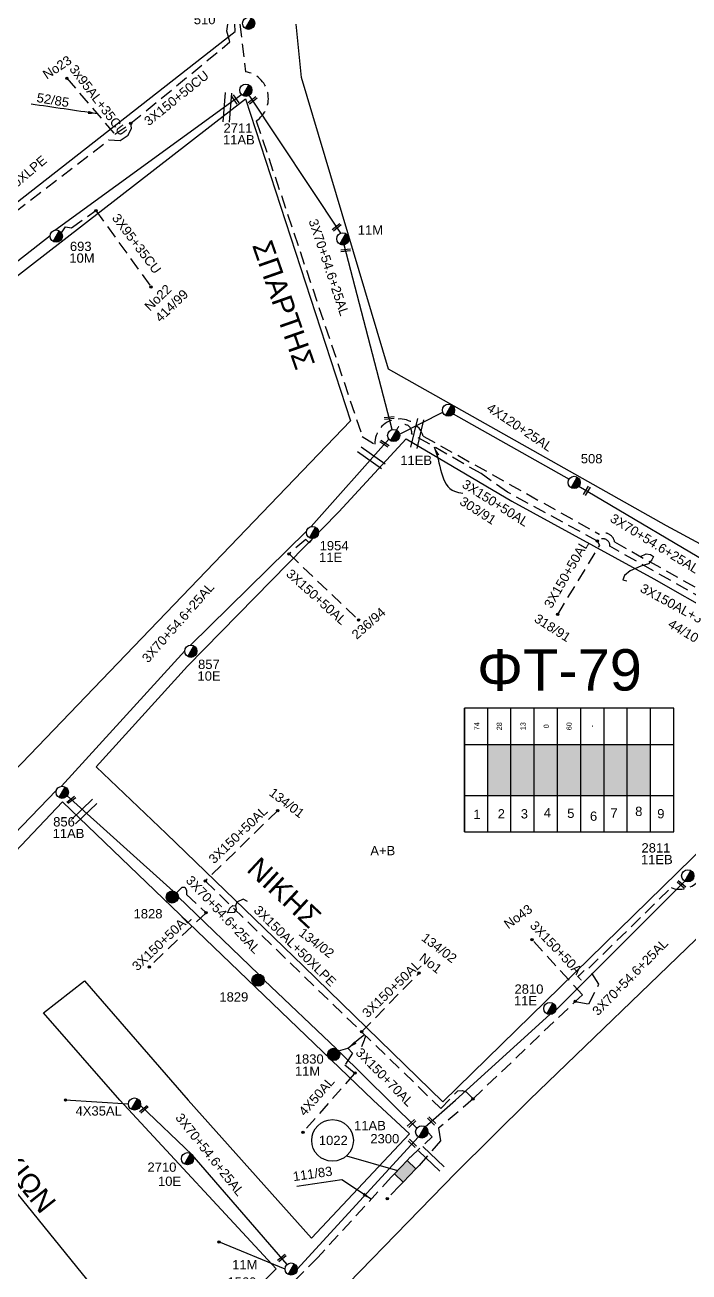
# Model space of a CAD drawing. Header units: millimetres. Extents: x 1266 to 3066, y 765 to 1784.
# Drawn here: x 1904.3 to 2032.8, y 1339.7 to 1581 of the extents above; entities that cross this region are included whole.
import ezdxf
from ezdxf.enums import TextEntityAlignment as Align

# ---------------------------------------------------------------- set-up
doc = ezdxf.new("R2010")
doc.units = ezdxf.units.MM
doc.linetypes.add('DASHED', pattern=[19.05, 12.7, -6.35])
for name, color, linetype in [('Link Box 4 Διευθύνσεων', 7, 'Continuous'), ('Άγνωστα', 7, 'Continuous'), ('Ασφαλειοκιβώτια Χ.Τ 9 αναχωρήσεων', 7, 'Continuous'), ('Γυμνά εναέρια ΧΤ (3Φ)   4x35AL', 7, 'Continuous'), ('Επιγραφές - Σχήματα', 7, 'Continuous'), ('Καλώδια ΧΤ   3x150+50AL', 7, 'DASHED'), ('Καλώδια ΧΤ   3x150+50CU', 7, 'DASHED'), ('Καλώδια ΧΤ   3x150+70AL', 7, 'DASHED'), ('Καλώδια ΧΤ   3x150AL+50XLPE', 7, 'DASHED'), ('Καλώδια ΧΤ   3x95+35 CU', 7, 'DASHED'), ('Καλώδια ΧΤ   4x50AL', 7, 'DASHED'), ('Μηχανική τομή', 7, 'Continuous'), ('Στύλος Ξύλινος', 7, 'Continuous'), ('Στύλος Ξύλινος @ 1', 7, 'Continuous'), ('Στύλος ΦΜ', 7, 'Continuous'), ('Στύλος ΦΜ @ 1', 7, 'Continuous'), ('Συνδέσεις', 7, 'Continuous'), ('Συνεστραμμένα ΧΤ   3x70+54.6+25 AL', 7, 'SYN_LINE'), ('Συνεστραμμένα ΧΤ   4x120+25 AL', 7, 'SYN_LINE'), ('Τομή', 7, 'Continuous'), ('Υπόβαθρο ΔΕΗ', 7, 'Continuous')]:
    doc.layers.add(name, color=color, linetype=linetype)
doc.styles.get("Standard").update_dxf_attribs({"font": 'arial.ttf'})
doc.linetypes.add('SYN_LINE', pattern='A,0.5,-0.0001,["/\\/\\/\\/",Standard,S=0.1,R=0,X=0,Y=-0.05],-0.25', length=0.7501)
doc.dimstyles.new('ISO-25', dxfattribs={"dimtxt": 2.5, "dimasz": 2.5, "dimexe": 1.25, "dimexo": 0.625, "dimtad": 1, "dimtxsty": 'Standard', "dimcen": 2.5, "dimadec": 0, "dimazin": 0, "dimtfac": 1, "dimtmove": 0, "dimatfit": 3, "dimfxl": 1, "dimarcsym": 0})

# ---------------------------------------------------------------- blocks, each defined once
blk = doc.blocks.new('ΥΠΑΡΧΩΝ ΤΣΙΜΕΝΤΕΝΙΟΣ ΣΤΥΛΟΣ')
at = {"layer": 'Στύλος ΦΜ'}
blk.add_hatch(color=7, dxfattribs=at).paths.add_polyline_path([(-1.29, -2.28, 0.574793), (2.62, 0, 0.268822), (1.3, 2.27)])
at = {"layer": 'Στύλος ΦΜ', "color": 7}
blk.add_line((-1.29, -2.28), (1.3, 2.27), dxfattribs=at)
blk.add_circle((0, 0), 2.62, dxfattribs=at)
at = {"layer": 'Στύλος ΦΜ', "flags": 4}
for tag, p in [('ΑΡΙΘΜΟΣ', (-4.68, 8.05)), ('ΤΥΠΟΣ', (-4.91, 3.03))]:
    blk.add_attdef(tag, p, '', height=4, dxfattribs=at)
blk = doc.blocks.new('LINK BOX 4 ΑΝΑΧΩΡΗΣΕΩΝ')
at = {"layer": 'Link Box 4 Διευθύνσεων', "ltscale": 40}
blk.add_hatch(color=256, dxfattribs=at).paths.add_polyline_path([(-3.54, 0), (-3.54, -4.67), (3.54, -4.67), (3.54, 0)])
for p, q in [((-3.54, 0), (-5.33, 0)), ((5.33, 0), (3.54, 0)), ((-3.54, -4.67), (-5.33, -4.67)), ((5.33, -4.67), (3.54, -4.67))]:
    blk.add_line(p, q, dxfattribs=at)
blk.add_lwpolyline([(-3.54, -4.67), (-3.54, 0), (3.54, 0), (3.54, -4.67)], close=True, dxfattribs=at)
blk = doc.blocks.new('ΜΗΧΑΝΙΚΗ ΤΟΜΗ')
at = {"layer": 'Μηχανική τομή', "ltscale": 40}
for p, q in [((-1.89, 0.78), (1.89, 0.78)), ((1.89, 0), (-1.89, 0))]:
    blk.add_line(p, q, dxfattribs=at)
blk = doc.blocks.new('ΤΟΜΗ')
at = {"layer": 'Τομή', "ltscale": 40}
for p, q in [((-5.68, 0), (5.68, 0)), ((5.68, -2.33), (-5.68, -2.33))]:
    blk.add_line(p, q, dxfattribs=at)
blk = doc.blocks.new('_ΣΥΝΔΕΣΗ')
at = {"layer": 'Συνδέσεις', "linetype": 'SYN_LINE', "ltscale": 40}
blk.add_hatch(color=256, dxfattribs=at).paths.add_polyline_path([(0.5, -0.01, 1), (-0.5, -0.01, 1)])
at = {"layer": 'Συνδέσεις'}
blk.add_circle((0, -0.01), 0.5, dxfattribs=at)
blk = doc.blocks.new('ΥΠΑΡΧΩΝ ΞΥΛΙΝΟΣ ΣΤΥΛΟΣ')
at = {"layer": 'Στύλος Ξύλινος'}
h = blk.add_hatch(color=7, dxfattribs=at)
h.paths.add_polyline_path([(-2.62, 0, 0.270008), (-1.29, -2.28), (1.3, 2.27, 0.576266)])
h.paths.add_polyline_path([(-1.29, -2.28, 0.574793), (2.62, 0, 0.268822), (1.3, 2.27)])
at = {"layer": 'Στύλος Ξύλινος', "color": 7}
blk.add_line((-1.29, -2.28), (1.3, 2.27), dxfattribs=at)
blk.add_circle((0, 0), 2.62, dxfattribs=at)
at = {"layer": 'Στύλος Ξύλινος', "flags": 4}
for tag, p in [('ΑΡΙΘΜΟΣ', (-4.91, 8.6)), ('ΤΥΠΟΣ', (-4.85, 3.39))]:
    blk.add_attdef(tag, p, '', height=4, dxfattribs=at)
blk = doc.blocks.new('ΑΣΦΑΛΕΙΟΚΙΒΩΤΙΟ ΥΠΟΣΤΑΘΜΟΥ 9 ΑΝΑΧΩΡΗΣΕΩΝ')
at = {"layer": 'Ασφαλειοκιβώτια Χ.Τ 9 αναχωρήσεων', "ltscale": 40}
for p, q in [((-23.8, 40.36), (24.02, 40.36)), ((-9.72, 40.36), (-9.72, -40.64)), ((9.94, 40.36), (9.94, -40.64)), ((-23.8, 31.36), (24.02, 31.36)), ((-23.8, 22.36), (24.02, 22.36)), ((-23.8, 13.36), (24.02, 13.36)), ((-23.8, 4.36), (24.02, 4.36)), ((-23.8, -4.64), (24.02, -4.64)), ((-23.8, -13.64), (24.02, -13.64)), ((-23.8, -22.64), (24.02, -22.64)), ((-23.8, -31.64), (24.02, -31.64))]:
    blk.add_line(p, q, dxfattribs=at)
at = {"layer": 'Ασφαλειοκιβώτια Χ.Τ 9 αναχωρήσεων'}
blk.add_lwpolyline([(-23.8, -40.64), (24.02, -40.64), (24.02, 40.36), (-23.8, 40.36)], close=True, dxfattribs=at)
for s, p in [('1', (-18.82, 36.91)), ('2', (-18.62, 27.51)), ('3', (-18.62, 18.57)), ('4', (-18.22, 9.65)), ('5', (-18.44, 0.61)), ('6', (-19.53, -8.2)), ('7', (-18.33, -16.12)), ('8', (-17.67, -25.69)), ('9', (-18.59, -34.23))]:
    blk.add_text(s, height=3.6, rotation=270, dxfattribs=at).set_placement(p)
at = {"layer": 'Ασφαλειοκιβώτια Χ.Τ 9 αναχωρήσεων', "ltscale": 40}
for tag, height, p in [('ΟΝΟΜΑ', 5, (-0.16, 44.31)), ('ΚΕΙΜΕΝΟ 1', 2, (17.06, 35.59)), ('ΚΕΙΜΕΝΟ 2', 2, (17.06, 26.88)), ('ΚΕΙΜΕΝΟ 3', 2, (17.06, 17.69)), ('ΚΕΙΜΕΝΟ 4', 2, (17.06, 8.71)), ('ΚΕΙΜΕΝΟ 5', 2, (17.06, -0.13)), ('ΚΕΙΜΕΝΟ 6', 2, (17.06, -9.05)), ('ΚΕΙΜΕΝΟ 7', 2, (17.06, -18.13)), ('ΚΕΙΜΕΝΟ 8', 2, (17.06, -26.85)), ('ΚΕΙΜΕΝΟ 9', 2, (17.06, -35.99)), ('ΣΧ', 2, (-0.1, -42.64))]:
    blk.add_attdef(tag, text='', height=height, dxfattribs=at).set_placement(p, align=Align.MIDDLE_CENTER)

msp = doc.modelspace()

# ---------------------------------------------------------------- hatches: boundary and pattern name
at = {"layer": 'Ασφαλειοκιβώτια Χ.Τ 9 αναχωρήσεων'}
for color, points in [(85, [(1998.32, 1441.75), (1993.82, 1441.75), (1993.82, 1431.92), (1998.32, 1431.92)]), (1, [(2002.82, 1441.75), (1998.32, 1441.75), (1998.32, 1431.92), (2002.82, 1431.92)]), (173, [(2007.32, 1441.75), (2002.82, 1441.75), (2002.82, 1431.92), (2007.32, 1431.92)]), (151, [(2011.82, 1441.75), (2007.32, 1441.75), (2007.32, 1431.92), (2011.82, 1431.92)]), (2, [(2016.32, 1441.75), (2011.82, 1441.75), (2011.82, 1431.92), (2016.32, 1431.92)]), (133, [(2020.82, 1441.75), (2016.32, 1441.75), (2016.32, 1431.92), (2020.82, 1431.92)]), (30, [(2025.32, 1441.75), (2020.82, 1441.75), (2020.82, 1431.92), (2025.32, 1431.92)])]:
    msp.add_hatch(color=color, dxfattribs=at).paths.add_polyline_path(points)

# ---------------------------------------------------------------- linework, layer by layer
at = {"layer": 'Άγνωστα', "color": 30, "linetype": 'DASHED', "ltscale": 0.2}
msp.add_lwpolyline([(1912.39, 1570.7), (1921.69, 1559.86)], dxfattribs=at)
at = {"layer": 'Άγνωστα', "color": 2, "linetype": 'DASHED', "ltscale": 0.2}
for points in [[(1990.98, 1373.2), (1984.31, 1367.52), (1984.66, 1365.1), (1980.53, 1360.29)], [(1976.84, 1356.44), (1974.38, 1353.88)]]:
    msp.add_lwpolyline(points, dxfattribs=at)
at = {"layer": 'Άγνωστα', "color": 1, "linetype": 'DASHED', "ltscale": 0.2}
msp.add_lwpolyline([(1978.85, 1361.91), (1983.07, 1365.84), (1982.23, 1366.74)], dxfattribs=at)
at = {"layer": 'Άγνωστα', "color": 85, "linetype": 'SYN_LINE', "ltscale": 18}
msp.add_lwpolyline([(1954.6, 1340.28), (1941.82, 1345.52)], dxfattribs=at)
at = {"layer": 'Γυμνά εναέρια ΧΤ (3Φ)   4x35AL', "color": 85, "linetype": 'SYN_LINE', "ltscale": 15}
msp.add_lwpolyline([(1924.3, 1372.21), (1912.08, 1372.97)], dxfattribs=at)
at = {"layer": 'Επιγραφές - Σχήματα'}
for points in [[(2023.37, 1478.17), (2024.45, 1478.69), (2025.32, 1478.57), (2025.91, 1478.17), (2025.57, 1477.5), (2024.9, 1476.77), (2023.42, 1476.27), (2021.41, 1475.4), (2020.29, 1474.51), (2019.97, 1473.66), (2020.76, 1473.48)], [(1947.33, 1411.4), (1946.5, 1411.88), (1945.25, 1411.28), (1945, 1410.54), (1945.18, 1409.9), (1944.77, 1409.26), (1943.46, 1409.18), (1943.92, 1410.12), (1944.51, 1410.61), (1945, 1410.54)]]:
    msp.add_lwpolyline(points, dxfattribs=at)
at = {"layer": 'Επιγραφές - Σχήματα', "ltscale": 0.2}
msp.add_lwpolyline([(1966.49, 1362.18), (1976.39, 1359.35)], dxfattribs=at)
at = {"layer": 'Επιγραφές - Σχήματα'}
msp.add_circle((1963.79, 1365.16), 4.03, dxfattribs=at)
at = {"layer": 'Καλώδια ΧΤ   3x150+50AL', "color": 151, "ltscale": 0.2}
msp.add_lwpolyline([(2007.36, 1466.96), (2015.49, 1480.32), (2015.03, 1481.15), (1997.62, 1490.63), (1992.52, 1494.2), (1979.07, 1501.88)], dxfattribs=at)
at = {"layer": 'Καλώδια ΧΤ   3x150+50AL', "color": 27, "ltscale": 0.2}
msp.add_lwpolyline([(1959.83, 1481.61), (1959.29, 1480.82), (1958.63, 1481.46), (1955.38, 1478.67), (1968.82, 1465.87)], dxfattribs=at)
at = {"layer": 'Καλώδια ΧΤ   3x150+50AL', "color": 2, "ltscale": 0.2}
for points in [[(1953.2, 1429.01), (1939.18, 1415.38)], [(1990.98, 1373.2), (2010.77, 1392.06), (2012.14, 1393.34), (2002.41, 1404)], [(1969.41, 1386.19), (1980.55, 1397.55)]]:
    msp.add_lwpolyline(points, dxfattribs=at)
at = {"layer": 'Καλώδια ΧΤ   3x150+50AL', "color": 1, "ltscale": 0.2}
msp.add_lwpolyline([(1933.61, 1413.1), (1934.7, 1414.2), (1935.2, 1414.18), (1935.53, 1413.59), (1935.53, 1412.76), (1939.32, 1409.22), (1928.33, 1398.74)], dxfattribs=at)
at = {"layer": 'Καλώδια ΧΤ   3x150+50AL', "color": 151, "ltscale": 0.2}
msp.add_arc((1977.64, 1502.21), 1.48, 346.7989, 165.1057, dxfattribs=at)
at = {"layer": 'Καλώδια ΧΤ   3x150+50CU', "color": 30, "ltscale": 0.2}
msp.add_lwpolyline([(1921.69, 1559.86), (1924.76, 1561.98), (1943.94, 1577.72), (1943.37, 1579.82), (1943.55, 1581.16)], dxfattribs=at)
at = {"layer": 'Καλώδια ΧΤ   3x150+70AL', "color": 1, "ltscale": 0.2}
msp.add_lwpolyline([(1964.95, 1382.52), (1966.78, 1383.05), (1967.65, 1382.07), (1966.19, 1379.8), (1967.95, 1378.34)], dxfattribs=at)
at = {"layer": 'Καλώδια ΧΤ   3x150+70AL', "color": 85, "ltscale": 0.2}
msp.add_lwpolyline([(1975.16, 1358.06), (1960.93, 1342.5), (1947.53, 1329.14), (1934.65, 1317.36), (1924.3, 1307.27)], dxfattribs=at)
at = {"layer": 'Καλώδια ΧΤ   3x150AL+50XLPE', "color": 30, "ltscale": 0.2}
for points in [[(1945.89, 1581.16), (1946.96, 1571.97)], [(1836.32, 1519.16), (1848.97, 1503.44), (1867.05, 1517.96), (1869.3, 1517.84), (1877.68, 1524.65), (1880.25, 1525.11), (1880.6, 1527.13), (1880.51, 1527.85), (1881.18, 1528.58), (1920.54, 1558.78), (1922.72, 1558.63), (1924.28, 1559.68), (1924.87, 1561.03), (1924.76, 1561.98)], [(1949.04, 1562.45), (1969.55, 1501.37), (1971.94, 1499.89)], [(1981.35, 1501.45), (2015.39, 1482.49)], [(2018.37, 1480.98), (2053.46, 1461.24), (2057.26, 1443.33), (2053.47, 1438.86), (2061.66, 1430.41), (2065.4, 1434.12)]]:
    msp.add_lwpolyline(points, dxfattribs=at)
at = {"layer": 'Καλώδια ΧΤ   3x150AL+50XLPE', "color": 151, "ltscale": 0.2}
msp.add_lwpolyline([(2063.93, 1435.95), (2061.19, 1433.21), (2054.88, 1438.76), (2056.27, 1440.25), (2052.45, 1460.39), (2017.46, 1480.13)], dxfattribs=at)
at = {"layer": 'Καλώδια ΧΤ   3x150AL+50XLPE', "color": 2, "ltscale": 0.2}
for points in [[(1939.18, 1415.38), (1969.41, 1386.19), (1984.75, 1371.35), (1988.05, 1374.76), (1988.87, 1374.85), (1989.66, 1374.58), (1990.31, 1373.92), (1990.98, 1373.2)], [(2010.77, 1392.06), (2013.37, 1391.59), (2015.31, 1395.39), (2013.38, 1398.51), (2029.31, 1414.08)]]:
    msp.add_lwpolyline(points, dxfattribs=at)
at = {"layer": 'Καλώδια ΧΤ   3x150AL+50XLPE', "color": 30, "ltscale": 0.2}
for centre, radius, start, end in [((1946.15, 1566.8), 5.23, 303.5642, 81.0765), ((1976.77, 1499.95), 4.82, 18.057, 180.7569), ((2016.33, 1480.64), 2.07, 9.3783, 116.92)]:
    msp.add_arc(centre, radius, start, end, dxfattribs=at)
at = {"layer": 'Καλώδια ΧΤ   3x150AL+50XLPE', "color": 151, "ltscale": 0.2}
msp.add_arc((2016.07, 1480.22), 1.39, 355.9853, 138.089, dxfattribs=at)
at = {"layer": 'Καλώδια ΧΤ   3x150AL+50XLPE', "color": 2, "ltscale": 0.2}
msp.add_arc((2031.01, 1418.59), 4.82, 249.3332, 21.2263, dxfattribs=at)
at = {"layer": 'Καλώδια ΧΤ   3x95+35 CU', "color": 6, "ltscale": 0.2}
msp.add_lwpolyline([(1911.33, 1540.79), (1912.1, 1541.93), (1913.26, 1541.79), (1918.02, 1545.08), (1928.67, 1530.33)], dxfattribs=at)
at = {"layer": 'Καλώδια ΧΤ   4x50AL', "color": 1, "ltscale": 0.2}
msp.add_lwpolyline([(1967.97, 1378.03), (1958.09, 1366.73)], dxfattribs=at)
at = {"layer": 'Συνεστραμμένα ΧΤ   3x70+54.6+25 AL', "color": 6, "ltscale": 20}
for points in [[(1910.05, 1541.3), (1946.2, 1567.55)], [(1878.37, 1516.24), (1909.17, 1540.3)]]:
    msp.add_lwpolyline(points, dxfattribs=at)
at = {"layer": 'Συνεστραμμένα ΧΤ   3x70+54.6+25 AL', "color": 133, "ltscale": 20}
for points in [[(1965.39, 1540.72), (1947.69, 1567.41)], [(1975.33, 1502.71), (1966.03, 1538.46)], [(2011.46, 1491.76), (2040.68, 1474.5)]]:
    msp.add_lwpolyline(points, dxfattribs=at)
at = {"layer": 'Συνεστραμμένα ΧΤ   3x70+54.6+25 AL', "color": 27, "ltscale": 20}
for points in [[(1959.65, 1483.94), (1974.67, 1500.88)], [(1936.29, 1461), (1958.77, 1483.05)], [(1911.34, 1433.69), (1935.22, 1459.89)], [(1890.53, 1412.38), (1910.41, 1432.97)]]:
    msp.add_lwpolyline(points, dxfattribs=at)
at = {"layer": 'Συνεστραμμένα ΧΤ   3x70+54.6+25 AL', "color": 1, "ltscale": 20}
for points in [[(1912.45, 1431.83), (1932.97, 1413.43)], [(2006.96, 1390.32), (2031.94, 1415.35)], [(1933.96, 1412.29), (1949.44, 1397.34)], [(1950.56, 1396.15), (1964.54, 1382.86)], [(1987.61, 1372.97), (2005.82, 1389.51)], [(1980.13, 1367.54), (1964.95, 1382.52)], [(1981.72, 1367.78), (1987.61, 1372.97)]]:
    msp.add_lwpolyline(points, dxfattribs=at)
at = {"layer": 'Συνεστραμμένα ΧΤ   3x70+54.6+25 AL', "color": 85, "ltscale": 16}
msp.add_lwpolyline([(1936.63, 1362.4), (1926.62, 1371.92)], dxfattribs=at)
at = {"layer": 'Συνεστραμμένα ΧΤ   3x70+54.6+25 AL', "color": 85, "ltscale": 20}
for points in [[(1956.95, 1340.28), (1980.4, 1365.83)], [(1955, 1341.17), (1936.63, 1362.4)]]:
    msp.add_lwpolyline(points, dxfattribs=at)
at = {"layer": 'Συνεστραμμένα ΧΤ   4x120+25 AL', "color": 133, "ltscale": 10}
msp.add_lwpolyline([(1976.77, 1501.86), (1985.11, 1506.12)], dxfattribs=at)
at = {"layer": 'Συνεστραμμένα ΧΤ   4x120+25 AL', "color": 133, "ltscale": 20}
msp.add_lwpolyline([(1987.15, 1505.74), (2009.57, 1493.15)], dxfattribs=at)
at = {"layer": 'Υπόβαθρο ΔΕΗ'}
for points in [[(1822.32, 1581.16), (1788.79, 1554.52), (1759.08, 1531.3), (1787.55, 1496.14), (1806.59, 1472.23), (1900.75, 1545.17), (1944.93, 1579.76), (1944.89, 1581.16)], [(2084.28, 1453.94), (2028.41, 1484.08), (1974.64, 1514.44), (1957.76, 1570.87), (1956.78, 1581.16)], [(1946.93, 1566.73), (1967.27, 1504.42), (1866.35, 1399.32), (1814.01, 1463.62), (1946.93, 1566.73)], [(1985.13, 1372.66), (1958.19, 1398.88), (1931.61, 1424.53), (1918.04, 1437.48), (1935.76, 1456.97), (1965.03, 1486.78), (1978.03, 1500.96), (1998.46, 1488.84), (2025.96, 1473.82), (2050.87, 1459.63), (2054.49, 1441.11), (2033.37, 1419.81), (1985.13, 1372.66)], [(1888.1, 1372.97), (1873.69, 1390.76), (1911.54, 1430.67), (1971.64, 1372.97)], [(2001.89, 1373), (2035.86, 1405.76), (2087.05, 1364.32)], [(1922.64, 1372.97), (1907.88, 1389.83), (1915.83, 1396.04), (1935.89, 1372.97)]]:
    msp.add_lwpolyline(points, dxfattribs=at)
at = {"layer": 'Υπόβαθρο ΔΕΗ', "ltscale": 0.2}
for points in [[(1867.4, 1138.67), (1823.03, 1196.15), (1873.33, 1245.05), (1913.6, 1284.95), (1957.51, 1327.92), (1987.62, 1358.92), (2001.89, 1373)], [(1888.1, 1372.97), (1931.86, 1318.98), (1952.91, 1340.3), (1922.64, 1372.97)], [(1935.89, 1372.97), (1959.71, 1346.24), (1978.71, 1366.41), (1971.64, 1372.97)]]:
    msp.add_lwpolyline(points, dxfattribs=at)

# ---------------------------------------------------------------- block references
at = {"layer": 'Link Box 4 Διευθύνσεων', "xscale": 0.5, "yscale": 0.5, "zscale": 0.5, "rotation": 46.18634604665763}
msp.add_blockref('LINK BOX 4 ΑΝΑΧΩΡΗΣΕΩΝ', (1977, 1359.98), dxfattribs=at)
at = {"layer": 'Ασφαλειοκιβώτια Χ.Τ 9 αναχωρήσεων'}
ref = msp.add_blockref('ΑΣΦΑΛΕΙΟΚΙΒΩΤΙΟ ΥΠΟΣΤΑΘΜΟΥ 9 ΑΝΑΧΩΡΗΣΕΩΝ', (2009.5, 1436.78), dxfattribs=dict(at, xscale=0.5, yscale=0.5, zscale=0.5, rotation=90))
ref.add_attrib('ΚΕΙΜΕΝΟ 2', '28', dxfattribs={"ltscale": 40, "height": 1, "rotation": 90}).set_placement((1996.06, 1445.31), align=Align.MIDDLE_CENTER)
ref.add_attrib('ΚΕΙΜΕΝΟ 1', '74', dxfattribs={"ltscale": 40, "height": 1, "rotation": 90}).set_placement((1991.71, 1445.31), align=Align.MIDDLE_CENTER)
ref.add_attrib('ΚΕΙΜΕΝΟ 3', '13', dxfattribs={"ltscale": 40, "height": 1, "rotation": 90}).set_placement((2000.66, 1445.31), align=Align.MIDDLE_CENTER)
ref.add_attrib('ΚΕΙΜΕΝΟ 4', '0', dxfattribs={"ltscale": 40, "height": 1, "rotation": 90}).set_placement((2005.14, 1445.31), align=Align.MIDDLE_CENTER)
ref.add_attrib('ΚΕΙΜΕΝΟ 5', '60', dxfattribs={"ltscale": 40, "height": 1, "rotation": 90}).set_placement((2009.57, 1445.31), align=Align.MIDDLE_CENTER)
ref.add_attrib('ΚΕΙΜΕΝΟ 6', '-', dxfattribs={"ltscale": 40, "height": 1, "rotation": 90}).set_placement((2014.03, 1445.31), align=Align.MIDDLE_CENTER)
at = {"layer": 'Μηχανική τομή'}
for p, xscale, yscale, zscale, rotation in [((1945.1, 1566.71), 0.4999999999995724, 0.4999999999995724, 0.4999999999995724, 124.4194748083478), ((1948.45, 1566.26), 0.4999999999996351, 0.4999999999996351, 0.4999999999996351, 38.30894396308437), ((1964.71, 1541.73), 0.4999999999996351, 0.4999999999996351, 0.4999999999996351, 38.30894396308437), ((1966.36, 1537.2), 0.4999999999996229, 0.4999999999996229, 0.4999999999996229, 6.168001739176297), ((1974.79, 1504.79), 0.4999999999996229, 0.4999999999996229, 0.4999999999996229, 6.168001739176297), ((1973.73, 1499.82), 0.4999999999996267, 0.4999999999996267, 0.4999999999996267, 325.8964011663806), ((2013.15, 1490.76), 0.4999999999996996, 0.4999999999996996, 0.4999999999996996, 58.44719651788344), ((1913.13, 1431.21), 0.4999999999995991, 0.4999999999995991, 0.4999999999995991, 216.8066996934349), ((2031.42, 1414.83), 0.4999999999995935, 0.4999999999995935, 0.4999999999995935, 139.9847193685616), ((1927.41, 1371.05), 0.4999999999999992, 0.4999999999999992, 0.4999999999999992, 38.8175922995885), ((1978.96, 1368.58), 0.4999999999999997, 0.4999999999999997, 0.4999999999999997, 222.6649023591717), ((1982.85, 1368.8), 0.4999999999999997, 0.4999999999999997, 0.4999999999999997, 316.1089109315249), ((1979.1, 1364.45), 0.4999999999999997, 0.4999999999999997, 0.4999999999999997, 316.1089109315249), ((1954.11, 1342.26), 0.4999999999999992, 0.4999999999999992, 0.4999999999999992, 38.8175922995885)]:
    msp.add_blockref('ΜΗΧΑΝΙΚΗ ΤΟΜΗ', p, dxfattribs=dict(at, xscale=xscale, yscale=yscale, zscale=zscale, rotation=rotation))
at = {"layer": 'Στύλος Ξύλινος @ 1', "ltscale": 40}
ref = msp.add_blockref('ΥΠΑΡΧΩΝ ΞΥΛΙΝΟΣ ΣΤΥΛΟΣ', (1932.79, 1412.27), dxfattribs=dict(at, xscale=0.4499999999998181, yscale=0.4499999999998181, zscale=0.4499999999998181))
ref.add_attrib('ΤΥΠΟΣ', '1828', (1925.3, 1408.13), dxfattribs={"layer": 'Στύλος Ξύλινος', "height": 1.8, "flags": 4})
ref = msp.add_blockref('ΥΠΑΡΧΩΝ ΞΥΛΙΝΟΣ ΣΤΥΛΟΣ', (1949.39, 1396.17), dxfattribs=dict(at, xscale=0.4499999999998181, yscale=0.4499999999998181, zscale=0.4499999999998181))
ref.add_attrib('ΤΥΠΟΣ', '1829', (1941.9, 1392.03), dxfattribs={"layer": 'Στύλος Ξύλινος', "height": 1.8, "flags": 4})
ref = msp.add_blockref('ΥΠΑΡΧΩΝ ΞΥΛΙΝΟΣ ΣΤΥΛΟΣ', (1964.01, 1381.81), dxfattribs=dict(at, xscale=0.4499999999998181, yscale=0.4499999999998181, zscale=0.4499999999998181))
ref.add_attrib('ΤΥΠΟΣ', '11M', (1956.52, 1377.67), dxfattribs={"layer": 'Στύλος Ξύλινος', "height": 1.8, "flags": 4})
ref.add_attrib('ΑΡΙΘΜΟΣ', '1830', (1956.49, 1380.02), dxfattribs={"layer": 'Στύλος Ξύλινος', "height": 1.8, "flags": 4})
at = {"layer": 'Στύλος ΦΜ @ 1', "ltscale": 40}
ref = msp.add_blockref('ΥΠΑΡΧΩΝ ΤΣΙΜΕΝΤΕΝΙΟΣ ΣΤΥΛΟΣ', (1947.56, 1581.33), dxfattribs=dict(at, xscale=0.4499999999998181, yscale=0.4499999999998181, zscale=0.4499999999998181))
ref.add_attrib('ΤΥΠΟΣ', '510', (1936.96, 1581.16), dxfattribs={"layer": 'Στύλος ΦΜ', "height": 1.8, "flags": 4})
ref = msp.add_blockref('ΥΠΑΡΧΩΝ ΤΣΙΜΕΝΤΕΝΙΟΣ ΣΤΥΛΟΣ', (1947.03, 1568.38), dxfattribs=dict(at, xscale=0.4499999999998181, yscale=0.4499999999998181, zscale=0.4499999999998181))
ref.add_attrib('ΤΥΠΟΣ', '11AB', (1942.59, 1557.9), dxfattribs={"layer": 'Στύλος ΦΜ', "height": 1.8, "flags": 4})
ref.add_attrib('ΑΡΙΘΜΟΣ', '2711', (1942.7, 1560.16), dxfattribs={"layer": 'Στύλος ΦΜ', "height": 1.8, "flags": 4})
ref = msp.add_blockref('ΥΠΑΡΧΩΝ ΤΣΙΜΕΝΤΕΝΙΟΣ ΣΤΥΛΟΣ', (1965.78, 1539.61), dxfattribs=dict(at, xscale=0.4499999999998181, yscale=0.4499999999998181, zscale=0.4499999999998181))
ref.add_attrib('ΤΥΠΟΣ', '11M', (1968.68, 1540.45), dxfattribs={"layer": 'Στύλος ΦΜ', "height": 1.8, "flags": 4})
ref = msp.add_blockref('ΥΠΑΡΧΩΝ ΤΣΙΜΕΝΤΕΝΙΟΣ ΣΤΥΛΟΣ', (1910.34, 1540.16), dxfattribs=dict(at, xscale=0.4499999999998181, yscale=0.4499999999998181, zscale=0.4499999999998181))
ref.add_attrib('ΤΥΠΟΣ', '10M', (1912.87, 1535.01), dxfattribs={"layer": 'Στύλος ΦΜ', "height": 1.8, "flags": 4})
ref.add_attrib('ΑΡΙΘΜΟΣ', '693', (1912.98, 1537.27), dxfattribs={"layer": 'Στύλος ΦΜ', "height": 1.8, "flags": 4})
at = {"layer": 'Στύλος ΦΜ @ 1', "ltscale": 40, "xscale": 0.4499999999998181, "yscale": 0.4499999999998181, "zscale": 0.4499999999998181}
for p in [(1986.23, 1506.47), (1925.48, 1372.21)]:
    msp.add_blockref('ΥΠΑΡΧΩΝ ΤΣΙΜΕΝΤΕΝΙΟΣ ΣΤΥΛΟΣ', p, dxfattribs=at)
at = {"layer": 'Στύλος ΦΜ @ 1', "ltscale": 40}
ref = msp.add_blockref('ΥΠΑΡΧΩΝ ΤΣΙΜΕΝΤΕΝΙΟΣ ΣΤΥΛΟΣ', (1975.62, 1501.57), dxfattribs=dict(at, xscale=0.4499999999998181, yscale=0.4499999999998181, zscale=0.4499999999998181))
ref.add_attrib('ΤΥΠΟΣ', '11EB', (1976.9, 1495.87), dxfattribs={"layer": 'Στύλος ΦΜ', "height": 1.8, "flags": 4})
ref = msp.add_blockref('ΥΠΑΡΧΩΝ ΤΣΙΜΕΝΤΕΝΙΟΣ ΣΤΥΛΟΣ', (2010.54, 1492.5), dxfattribs=dict(at, xscale=0.4499999999998181, yscale=0.4499999999998181, zscale=0.4499999999998181))
ref.add_attrib('ΤΥΠΟΣ', '508', (2011.83, 1496.19), dxfattribs={"layer": 'Στύλος ΦΜ', "height": 1.8, "flags": 4})
ref = msp.add_blockref('ΥΠΑΡΧΩΝ ΤΣΙΜΕΝΤΕΝΙΟΣ ΣΤΥΛΟΣ', (1959.91, 1482.79), dxfattribs=dict(at, xscale=0.4499999999998181, yscale=0.4499999999998181, zscale=0.4499999999998181))
ref.add_attrib('ΤΥΠΟΣ', '11E', (1961.19, 1477.09), dxfattribs={"layer": 'Στύλος ΦΜ', "height": 1.8, "flags": 4})
ref.add_attrib('ΑΡΙΘΜΟΣ', '1954', (1961.3, 1479.35), dxfattribs={"layer": 'Στύλος ΦΜ', "height": 1.8, "flags": 4})
ref = msp.add_blockref('ΥΠΑΡΧΩΝ ΤΣΙΜΕΝΤΕΝΙΟΣ ΣΤΥΛΟΣ', (1936.39, 1459.82), dxfattribs=dict(at, xscale=0.4499999999998181, yscale=0.4499999999998181, zscale=0.4499999999998181))
ref.add_attrib('ΤΥΠΟΣ', '10E', (1937.67, 1454.13), dxfattribs={"layer": 'Στύλος ΦΜ', "height": 1.8, "flags": 4})
ref.add_attrib('ΑΡΙΘΜΟΣ', '857', (1937.78, 1456.39), dxfattribs={"layer": 'Στύλος ΦΜ', "height": 1.8, "flags": 4})
ref = msp.add_blockref('ΥΠΑΡΧΩΝ ΤΣΙΜΕΝΤΕΝΙΟΣ ΣΤΥΛΟΣ', (1911.5, 1432.53), dxfattribs=dict(at, xscale=0.4499999999998181, yscale=0.4499999999998181, zscale=0.4499999999998181))
ref.add_attrib('ΤΥΠΟΣ', '11AB', (1909.64, 1423.66), dxfattribs={"layer": 'Στύλος ΦΜ', "height": 1.8, "flags": 4})
ref.add_attrib('ΑΡΙΘΜΟΣ', '856', (1909.75, 1425.92), dxfattribs={"layer": 'Στύλος ΦΜ', "height": 1.8, "flags": 4})
ref = msp.add_blockref('ΥΠΑΡΧΩΝ ΤΣΙΜΕΝΤΕΝΙΟΣ ΣΤΥΛΟΣ', (2032.52, 1416.37), dxfattribs=dict(at, xscale=0.4499999999998181, yscale=0.4499999999998181, zscale=0.4499999999998181))
ref.add_attrib('ΤΥΠΟΣ', '11EB', (2023.46, 1418.62), dxfattribs={"layer": 'Στύλος ΦΜ', "height": 1.8, "flags": 4})
ref.add_attrib('ΑΡΙΘΜΟΣ', '2811', (2023.57, 1420.88), dxfattribs={"layer": 'Στύλος ΦΜ', "height": 1.8, "flags": 4})
ref = msp.add_blockref('ΥΠΑΡΧΩΝ ΤΣΙΜΕΝΤΕΝΙΟΣ ΣΤΥΛΟΣ', (2005.84, 1390.69), dxfattribs=dict(at, xscale=0.4499999999998181, yscale=0.4499999999998181, zscale=0.4499999999998181))
ref.add_attrib('ΤΥΠΟΣ', '11E', (1998.89, 1391.29), dxfattribs={"layer": 'Στύλος ΦΜ', "height": 1.8, "flags": 4})
ref.add_attrib('ΑΡΙΘΜΟΣ', '2810', (1999, 1393.55), dxfattribs={"layer": 'Στύλος ΦΜ', "height": 1.8, "flags": 4})
ref = msp.add_blockref('ΥΠΑΡΧΩΝ ΤΣΙΜΕΝΤΕΝΙΟΣ ΣΤΥΛΟΣ', (1981.05, 1366.81), dxfattribs=dict(at, xscale=0.4499999999998181, yscale=0.4499999999998181, zscale=0.4499999999998181))
ref.add_attrib('ΤΥΠΟΣ', '11AB', (1967.96, 1367.14), dxfattribs={"layer": 'Στύλος ΦΜ', "height": 1.8, "flags": 4})
ref.add_attrib('ΑΡΙΘΜΟΣ', '2300', (1971.11, 1364.6), dxfattribs={"layer": 'Στύλος ΦΜ', "height": 1.8, "flags": 4})
ref = msp.add_blockref('ΥΠΑΡΧΩΝ ΤΣΙΜΕΝΤΕΝΙΟΣ ΣΤΥΛΟΣ', (1935.74, 1361.63), dxfattribs=dict(at, xscale=0.4499999999998181, yscale=0.4499999999998181, zscale=0.4499999999998181))
ref.add_attrib('ΤΥΠΟΣ', '2710', (1927.99, 1359.09), dxfattribs={"layer": 'Στύλος ΦΜ', "height": 1.8, "flags": 4})
ref.add_attrib('ΑΡΙΘΜΟΣ', '10E', (1930.02, 1356.37), dxfattribs={"layer": 'Στύλος ΦΜ', "height": 1.8, "flags": 4})
ref = msp.add_blockref('ΥΠΑΡΧΩΝ ΤΣΙΜΕΝΤΕΝΙΟΣ ΣΤΥΛΟΣ', (1955.78, 1340.28), dxfattribs=dict(at, xscale=0.4499999999998181, yscale=0.4499999999998181, zscale=0.4499999999998181))
ref.add_attrib('ΤΥΠΟΣ', '1560', (1943.46, 1336.87), dxfattribs={"layer": 'Στύλος ΦΜ', "height": 1.8, "flags": 4})
ref.add_attrib('ΑΡΙΘΜΟΣ', '11M', (1944.38, 1340.23), dxfattribs={"layer": 'Στύλος ΦΜ', "height": 1.8, "flags": 4})
at = {"layer": 'Συνδέσεις', "xscale": 0.4499999999998181, "yscale": 0.4499999999998181, "zscale": 0.4499999999998181}
for p in [(1912.39, 1570.7), (1924.76, 1561.98), (1918.02, 1545.08), (1928.67, 1530.33), (2015.03, 1481.15), (1955.38, 1478.67), (1968.82, 1465.87), (2007.36, 1466.96), (1953.2, 1429.01), (1939.18, 1415.38), (1939.32, 1409.22), (2002.41, 1404), (1928.33, 1398.74), (1980.55, 1397.55), (2010.77, 1392.06), (1969.41, 1386.19), (1968.13, 1378.2), (1912.13, 1372.99), (1990.98, 1373.2), (1958.09, 1366.73), (1974.38, 1353.88), (1941.83, 1345.52)]:
    msp.add_blockref('_ΣΥΝΔΕΣΗ', p, dxfattribs=at)
at = {"layer": 'Τομή'}
for p, xscale, yscale, zscale, rotation in [((1942.84, 1565.11), 0.500000000000046, 0.500000000000046, 0.500000000000046, 85.23016098189589), ((1980.76, 1501.84), 0.4999999999998141, 0.4999999999998141, 0.4999999999998141, 256.7219564834567), ((1971.64, 1497.73), 0.4999999999997825, 0.4999999999997825, 0.4999999999997825, 324.6761036025312), ((1915.32, 1429.25), 0.4999999999998267, 0.4999999999998267, 0.4999999999998267, 44.10368008507731), ((1983.31, 1362.03), 0.5, 0.5, 0.5, 316.6287780984908)]:
    msp.add_blockref('ΤΟΜΗ', p, dxfattribs=dict(at, xscale=xscale, yscale=yscale, zscale=zscale, rotation=rotation))

# ---------------------------------------------------------------- texts
at = {"layer": 'Γυμνά εναέρια ΧΤ (3Φ)   4x35AL', "color": 7, "insert": (1914.08, 1371.78), "char_height": 1.8, "width": 168.3718, "attachment_point": 1}
msp.add_mtext('4X35AL', dxfattribs=at)
at = {"layer": 'Επιγραφές - Σχήματα', "color": 7, "char_height": 1.8, "width": 168.3718, "attachment_point": 1}
for s, insert, rotation in [('No23', (1907.51, 1571.92), 33.4279), ('3x95AL+35CU', (1914.2, 1573.54), 307.4249), ('52/85', (1906.74, 1567.88), 350.7694), ('No22', (1927.23, 1526.81), 43.9995), ('414/99', (1929.26, 1524.66), 43.9995), ('303/91', (1989.18, 1489.88), 327.5015), ('236/94', (1967.29, 1463.36), 41.4278), ('318/91', (2003.62, 1467.18), 327.5015), ('44/10', (2029.44, 1466.15), 329.3384), ('134/01', (1952.44, 1433.53), 322.6915), ('No43', (1996.74, 1407.45), 36.0823), ('134/02', (1958.19, 1406.43), 322.6915), ('134/02', (1981.92, 1405.46), 322.6915), ('No1', (1981.49, 1401.57), 322.6915)]:
    msp.add_mtext(s, dxfattribs=dict(at, insert=insert, rotation=rotation))
at = {"layer": 'Επιγραφές - Σχήματα', "linetype": 'Continuous', "char_height": 4, "attachment_point": 1}
for s, insert, width, rotation in [('ΣΠΑΡΤΗΣ', (1951.97, 1539.73), 13.3189, 289.2774), ('NIKHΣ', (1949.68, 1420.32), 41.5698, 317.1435), ('ΠΕΥΚΑΚΙΩΝ', (1890.39, 1378.58), 41.5698, 308.4494)]:
    msp.add_mtext(s, dxfattribs=dict(at, insert=insert, width=width, rotation=rotation))
at = {"layer": 'Επιγραφές - Σχήματα', "linetype": 'Continuous', "insert": (1991.75, 1460.22), "char_height": 8, "width": 13.3189, "attachment_point": 1}
msp.add_mtext('ΦΤ-79', dxfattribs=at)
at = {"layer": 'Επιγραφές - Σχήματα', "color": 1, "insert": (1971.09, 1422.11), "char_height": 1.8, "width": 168.3718, "attachment_point": 1, "rotation": 0.5528}
msp.add_mtext('A+B', dxfattribs=at)
at = {"layer": 'Επιγραφές - Σχήματα', "insert": (1961.15, 1366.07), "char_height": 1.8, "attachment_point": 1}
msp.add_mtext_dynamic_manual_height_columns('1022', width=7.5742, gutter_width=12.5, heights=[0], dxfattribs=at)
at = {"layer": 'Επιγραφές - Σχήματα', "insert": (1956, 1359.06), "char_height": 1.8, "attachment_point": 1, "rotation": 8.215}
msp.add_mtext_dynamic_manual_height_columns('111/83', width=7.5742, gutter_width=12.5, heights=[0], dxfattribs=at)
at = {"layer": 'Καλώδια ΧΤ   3x150+50AL', "color": 7, "char_height": 1.8, "width": 168.3718, "attachment_point": 1}
for insert, rotation in [((1989.64, 1493.19), 327.6366), ((2004.61, 1468.87), 60.0745), ((1955.87, 1475.91), 317.9699), ((1939.63, 1419.88), 43.9632), ((1924.8, 1399.15), 43.6626), ((2003.16, 1407.85), 313.6166), ((1969.33, 1390.08), 43.9632)]:
    msp.add_mtext('3X150+50AL', dxfattribs=dict(at, insert=insert, rotation=rotation))
at = {"layer": 'Καλώδια ΧΤ   3x150+50CU', "color": 7, "insert": (1927.12, 1562.79), "char_height": 1.8, "width": 168.3718, "attachment_point": 1, "rotation": 38.9199}
msp.add_mtext('3X150+50CU', dxfattribs=at)
at = {"layer": 'Καλώδια ΧΤ   3x150+70AL', "color": 7, "insert": (1969.41, 1383.28), "char_height": 1.8, "width": 168.3718, "attachment_point": 1, "rotation": 314.4629}
msp.add_mtext('3X150+70AL', dxfattribs=at)
at = {"layer": 'Καλώδια ΧΤ   3x150AL+50XLPE', "color": 7, "char_height": 1.8, "width": 27.8484, "attachment_point": 5}
for insert, rotation in [((1900.08, 1548.42), 40.1785), ((2032.82, 1467.21), 331.5821), ((1956.54, 1402.81), 315.581)]:
    msp.add_mtext('3X150AL+50XLPE', dxfattribs=dict(at, insert=insert, rotation=rotation))
at = {"layer": 'Καλώδια ΧΤ   3x95+35 CU', "color": 7, "insert": (1922.45, 1544.73), "char_height": 1.8, "width": 168.3718, "attachment_point": 1, "rotation": 307.1436}
msp.add_mtext('3X95+35CU', dxfattribs=at)
at = {"layer": 'Καλώδια ΧΤ   4x50AL', "color": 7, "insert": (1957.08, 1370.94), "char_height": 1.8, "width": 168.3718, "attachment_point": 1, "rotation": 48.8375}
msp.add_mtext('4X50AL', dxfattribs=at)
at = {"layer": 'Συνεστραμμένα ΧΤ   3x70+54.6+25 AL', "color": 7, "char_height": 1.8, "width": 168.3718, "attachment_point": 1}
for insert, rotation in [((1960.85, 1543.68), 288.4394), ((2018.27, 1486.57), 328.3997), ((1926.74, 1458.63), 48.5859), ((1936.59, 1416.6), 313.3193), ((2013.86, 1390.44), 45.4764), ((1934.68, 1370.67), 308.4982)]:
    msp.add_mtext('3X70+54.6+25AL', dxfattribs=dict(at, insert=insert, rotation=rotation))
at = {"layer": 'Συνεστραμμένα ΧΤ   4x120+25 AL', "color": 7, "insert": (1994.46, 1507.98), "char_height": 1.8, "width": 168.3718, "attachment_point": 1, "rotation": 326.2572}
msp.add_mtext('4X120+25AL', dxfattribs=at)

# ---------------------------------------------------------------- leaders
at = {"layer": 'Επιγραφές - Σχήματα', "path_type": 1}
for points, override in [([(1918.28, 1563.84), (1905.48, 1565.68)], {"dimasz": 1.8, "dimgap": 0.625, "dimtad": 0}), ([(1983.44, 1499.38), (1987.41, 1490.77), (1989, 1490.41)], {"dimasz": 1.8, "dimgap": 0.625, "dimtad": 0}), ([(1966.78, 1383.05), (1970.14, 1385.49), (1969.41, 1383.28)], {"dimasz": 1.8, "dimtad": 0})]:
    msp.add_leader(points, dimstyle='ISO-25', override=override, dxfattribs=at)
at = {"layer": 'Επιγραφές - Σχήματα', "ltscale": 0.2}
msp.add_leader([(1971.27, 1353.81), (1965.6, 1357.52), (1956.89, 1356.22)], dimstyle='ISO-25', override={"dimasz": 1.8, "dimgap": 0.625, "dimtad": 0}, dxfattribs=at)

doc.saveas('drawing.dxf')
